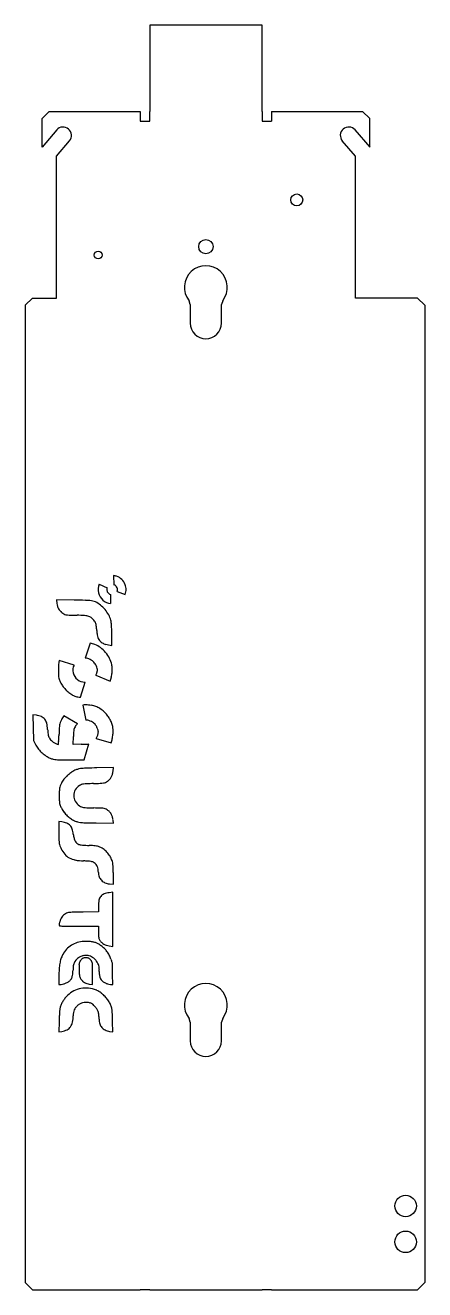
# Model space of a CAD drawing. Header units: millimetres. Extents: x 187 to 354, y -37 to 492.
import ezdxf

# ---------------------------------------------------------------- set-up
doc = ezdxf.new("R2010")
doc.units = ezdxf.units.MM
doc.layers.add('CANTONEIRA_BASCU', color=7, linetype='Continuous')
doc.layers.add('Default', color=7, linetype='Continuous')

# ---------------------------------------------------------------- blocks, each defined once
blk = doc.blocks.new('SE')
at = {"layer": 'CANTONEIRA_BASCU', "color": 7, "linetype": 'Continuous'}
for p, q in [((238.96, 491.57), (238.96, 455.57)), ((285.96, 491.57), (238.96, 491.57)), ((285.96, 455.57), (285.96, 491.57)), ((196.93, 455.55), (193.93, 452.55)), ((196.93, 455.55), (234.93, 455.55)), ((234.93, 455.55), (234.93, 451.55)), ((238.96, 451.55), (238.96, 455.57)), ((285.96, 455.57), (285.96, 451.55)), ((289.98, 455.55), (327.98, 455.55)), ((289.98, 455.55), (289.98, 451.55)), ((330.98, 452.55), (327.98, 455.55)), ((193.93, 440.66), (193.93, 452.55)), ((234.93, 451.55), (238.96, 451.55)), ((285.96, 451.55), (289.98, 451.55)), ((330.98, 440.66), (330.98, 452.55)), ((200.08, 447.83), (193.93, 440.66)), ((324.83, 447.83), (330.98, 440.66)), ((199.93, 436.91), (205.39, 443.27)), ((324.98, 436.91), (319.52, 443.27)), ((199.93, 377.55), (199.93, 436.91)), ((324.98, 377.55), (324.98, 436.91)), ((189.93, 377.55), (186.93, 374.55)), ((189.93, 377.55), (199.93, 377.55)), ((255.96, 374.89), (255.41, 376.44)), ((269.5, 376.44), (268.96, 374.89)), ((333.98, 377.55), (324.98, 377.55)), ((338, 377.55), (333.98, 377.55)), ((351, 377.55), (338, 377.55)), ((354, 374.55), (351, 377.55)), ((186.93, 374.55), (186.93, -33.95)), ((255.96, 374.89), (255.96, 367.05)), ((268.96, 367.05), (268.96, 374.89)), ((354, 374.55), (354, -33.95)), ((223.84, 261.54), (224.01, 257.74)), ((217.85, 257.95), (221.2, 256.45)), ((225.32, 254.92), (228.68, 253.7)), ((199.97, 251.37), (200.18, 249.93)), ((207.43, 251.28), (199.97, 251.37)), ((222.61, 253.6), (222.56, 249.9)), ((214.1, 233.24), (211.99, 227)), ((221.72, 232.6), (223.14, 232.39)), ((223.14, 232.39), (223.12, 236.99)), ((207.35, 224.16), (201.16, 226)), ((210.02, 210.71), (211.92, 217)), ((216.5, 219.91), (222.46, 217.43)), ((210.98, 207.44), (212.21, 201.18)), ((190.15, 203.36), (190.35, 192.63)), ((191.58, 203.17), (190.15, 203.36)), ((208.78, 199.63), (203.13, 202.97)), ((190.35, 192.63), (191.38, 190.73)), ((206.92, 190.91), (207.06, 194.22)), ((210.36, 191.02), (206.92, 190.91)), ((211.59, 184.55), (213.47, 191.24)), ((216.6, 193.49), (222.85, 191.63)), ((223.88, 181.29), (216.87, 181.16)), ((223.67, 179.83), (223.88, 181.29)), ((201, 158.79), (201, 154)), ((202.26, 158.59), (201, 158.79)), ((223.86, 158.09), (223.65, 159.38)), ((216.56, 158.18), (223.86, 158.09)), ((222.14, 132.68), (223.8, 132.54)), ((223.8, 132.54), (223.77, 136.4)), ((223.5, 129.16), (222.02, 128.99)), ((223.5, 106.54), (223.5, 129.16)), ((217.5, 123.44), (217.5, 121.02)), ((217.5, 121.02), (211.13, 120.92)), ((209.23, 114.98), (217.5, 114.98)), ((217.5, 114.98), (217.5, 112.47)), ((222.08, 106.74), (223.5, 106.54)), ((215.1, 90.6), (215.1, 95.27)), ((201.01, 94.05), (201, 90.68)), ((201, 90.68), (201.99, 90.68)), ((213.72, 90.76), (215.1, 90.6)), ((222.52, 90.68), (223.5, 90.68)), ((223.5, 90.68), (223.48, 94.8)), ((201.09, 74.97), (200.96, 70.82)), ((223.5, 70.83), (223.47, 74.98)), ((255.96, 74.89), (255.41, 76.44)), ((255.96, 74.89), (255.96, 67.05)), ((269.5, 76.44), (268.96, 74.89)), ((268.96, 67.05), (268.96, 74.89)), ((200.96, 70.82), (202.26, 71.03)), ((222.23, 71.03), (223.5, 70.83)), ((186.93, -33.95), (189.93, -36.95)), ((189.93, -36.95), (234.93, -36.95)), ((238.96, -36.95), (234.93, -36.95)), ((238.96, -36.95), (285.96, -36.95)), ((289.98, -36.95), (285.96, -36.95)), ((289.98, -36.95), (333.98, -36.95)), ((333.98, -36.95), (338, -36.95)), ((338, -36.95), (351, -36.95)), ((351, -36.95), (354, -33.95))]:
    blk.add_line(p, q, dxfattribs=at)
for centre, radius in [((300.48, 418.55), 2.5), ((262.46, 399.05), 3), ((217.43, 395.55), 1.62), ((346, -1.95), 4.5), ((346, -16.95), 4.5)]:
    blk.add_circle(centre, radius, dxfattribs=at)
for centre, radius, start, end in [((202.73, 445.55), 3.5, 319.3816, 139.3816), ((322.18, 445.55), 3.5, 40.6184, 220.6184), ((262.46, 382.05), 9, 321.4826, 218.5174), ((262.46, 367.05), 6.5, 180, 0), ((223.23, 255.71), 5.86, 71.2322, 84.0097), ((223.24, 255.75), 5.82, 45.5781, 71.2322), ((223.3, 255.82), 5.73, 19.6206, 45.5781), ((223.49, 255.73), 6.06, 158.5081, 192.882), ((223.4, 255.71), 5.96, 192.882, 227.601), ((223.36, 255.68), 2.29, 160.4721, 194.0952), ((223.05, 255.6), 1.97, 194.0952, 231.8114), ((223.85, 256.62), 3.26, 231.8114, 247.6892), ((222.63, 254.97), 3.1, 46.0506, 63.6108), ((222.67, 255.01), 3.03, 28.3039, 46.0507), ((222.72, 256.18), 2.9, 334.0577, 342.8785), ((223.91, 255.68), 1.63, 0, 28.304), ((224.35, 255.68), 1.19, 342.8785, 360), ((219.52, 256.93), 9.71, 340.5661, 347.3736), ((220.55, 254.83), 8.65, 12.2396, 19.6206), ((224.71, 255.77), 4.4, 347.3736, 359.6851), ((224.85, 255.77), 4.25, 359.6851, 12.2396), ((210.64, 251.5), 10.58, 188.5284, 195.3909), ((205.31, 250.03), 5.05, 195.3908, 207.3289), ((199.78, -353.77), 605.09, 88.84773, 89.27585), ((211.31, 219.56), 31.65, 85.1829, 88.8477), ((213.23, 242.34), 8.79, 76.8636, 85.183), ((213.96, 245.44), 5.6, 65.2039, 76.8636), ((212.23, 241.7), 9.72, 50.8842, 65.2039), ((209.18, 237.95), 14.56, 40.3023, 50.8842), ((223.08, 255.37), 5.49, 227.601, 264.5114), ((204.75, 249.74), 4.42, 207.3288, 220.2331), ((206.32, 251.07), 6.47, 220.233, 229.9212), ((205.49, 250.08), 5.18, 229.9212, 241.929), ((204.48, 248.2), 3.04, 241.929, 259.8092), ((205.66, 254.75), 9.7, 259.8092, 267.9518), ((213.45, 472.7), 227.79, 267.9518, 268.7764), ((207.36, 187.39), 57.58, 85.6247, 88.7765), ((211.17, 237.12), 7.71, 71.7461, 85.6247), ((212.42, 240.91), 3.72, 49.6705, 71.7461), ((211.18, 239.45), 5.63, 33.4953, 49.6705), ((209.23, 238), 14.49, 29.698, 40.3023), ((213.61, 240.49), 9.45, 15.0897, 29.698), ((211.35, 239.56), 5.43, 24.616, 33.4953), ((212.48, 240.08), 4.19, 13.8251, 24.616), ((209.5, 239.34), 7.25, 6.1255, 13.8252), ((179.09, 236.08), 37.84, 3.8608, 6.1255), ((255.37, 241.23), 38.62, 183.8608, 186.6787), ((217.88, 241.64), 5.03, 5.6326, 15.0897), ((178.27, 237.74), 44.83, 3.7407, 5.6325), ((170.63, 237.24), 52.48, 1.8068, 3.7407), ((152.89, 236.68), 70.24, 0.2526, 1.8069), ((212.64, 223.72), 9.63, 69.392, 81.2789), ((212.7, 223.88), 9.46, 52.9137, 69.3919), ((222.43, 237.37), 5.45, 186.6787, 198.6331), ((220.07, 236.58), 2.96, 198.6331, 216.292), ((221.92, 237.94), 5.25, 216.2919, 227.7786), ((223.33, 239.49), 7.36, 227.7784, 235.0409), ((221.39, 236.72), 3.97, 235.0409, 246.5627), ((221.68, 237.39), 4.7, 246.5628, 256.9674), ((223.63, 245.81), 13.34, 256.9674, 261.7456), ((210.38, 220.81), 13.31, 40.1556, 52.9137), ((210.26, 220.71), 13.46, 27.4659, 40.1556), ((282.53, 221.93), 81.74, 178.5548, 180), ((209.08, 223.78), 8.27, 170.7806, 178.5547), ((205.5, 224.37), 4.64, 159.3793, 170.7807), ((211.65, 221.96), 4.83, 152.9176, 192.8111), ((211.99, 222.9), 4.1, 75.2554, 90.0109), ((211.7, 221.81), 5.23, 62.9612, 75.2554), ((210.4, 219.25), 8.1, 55.5282, 62.9612), ((212.61, 222.47), 4.19, 43.3571, 55.5281), ((212.64, 222.5), 4.14, 31.1028, 43.357), ((209.54, 220.63), 7.77, 23.4484, 31.1028), ((210.64, 221.11), 6.57, 14.1904, 23.4484), ((214.09, 221.98), 3, 357.5797, 14.1904), ((213.31, 222.29), 10.03, 11.6423, 27.4658), ((215.24, 222.69), 8.05, 0.7083, 11.6424), ((206.23, 222.58), 17.06, 354.4733, 0.7083), ((293.94, 221.93), 93.15, 180, 181.3448), ((207.19, 219.9), 6.38, 181.3448, 190.8768), ((204.76, 219.43), 3.9, 190.8768, 204.3222), ((218.57, 225.67), 19.05, 204.3222, 208.4665), ((211.74, 221.98), 4.92, 192.8111, 232.2414), ((211.92, 222.21), 5.21, 232.2414, 270), ((208.71, 223.68), 8.66, 334.1687, 341.7908), ((213.83, 221.99), 3.26, 341.7908, 357.5796), ((212.15, 221.29), 11.01, 339.5132, 348.3131), ((205.57, 222.65), 17.72, 348.3131, 354.4734), ((211.89, 222.05), 11.45, 208.4666, 217.7533), ((213.8, 223.53), 13.87, 217.7533, 225.7973), ((213.68, 223.4), 13.7, 225.7973, 233.8892), ((211.91, 220.98), 10.7, 233.8891, 243.6295), ((210.53, 218.21), 7.6, 243.6295, 251.0433), ((209.63, 215.58), 4.83, 251.0433, 261.4594), ((210.27, 219.84), 9.13, 261.4594, 268.4093), ((212.25, 184.44), 23.04, 90, 93.161), ((212.25, 190.14), 17.33, 82.2913, 89.9999), ((213.43, 198.81), 8.59, 69.255, 82.2913), ((213.56, 199.17), 8.2, 55.8598, 69.2549), ((190.46, 195.05), 8.19, 66.9663, 82.1953), ((192.28, 199.31), 3.56, 38.6002, 66.9662), ((191.63, 198.79), 4.39, 13.7308, 38.6002), ((212.83, 195.85), 12.07, 153.3122, 159.274), ((210.73, 196.91), 9.72, 141.4421, 153.3123), ((212.21, 197.94), 3.23, 75.1035, 90), ((210.68, 192.21), 9.16, 68.2586, 75.1034), ((209.92, 193.79), 14.7, 47.2058, 55.8597), ((210.75, 194.7), 13.47, 39.2128, 47.2057), ((212.01, 195.72), 11.84, 30.4119, 39.2128), ((212.56, 196.05), 11.2, 21.3548, 30.4119), ((181.43, 196.3), 14.89, 3.7068, 13.7309), ((234.57, 199.75), 38.36, 183.7068, 185.944), ((203.69, 196.53), 7.32, 185.944, 193.5785), ((349.62, 191.45), 148.61, 177.5252, 178.5343), ((211.97, 197.4), 10.84, 170.6827, 177.5252), ((206.27, 198.33), 5.06, 159.2739, 170.6826), ((281.69, 191.15), 74.69, 176.1697, 177.6406), ((214.95, 195.61), 7.81, 168.4372, 176.1696), ((210.84, 196.46), 3.61, 155.7315, 168.4372), ((212.59, 195.67), 5.53, 146.5047, 155.7314), ((211.67, 196.28), 4.42, 130.789, 146.5046), ((210.64, 192.09), 9.29, 61.4124, 68.2586), ((213.2, 196.8), 3.93, 48.3958, 61.4124), ((213.84, 197.52), 2.97, 31.4979, 48.3958), ((207.88, 193.87), 9.95, 24.6404, 31.4978), ((207.9, 193.88), 9.94, 17.8031, 24.6404), ((210.09, 197.23), 7.52, 344.135, 348.253), ((214.74, 196.08), 2.75, 0.0001, 17.8031), ((215.66, 196.08), 1.83, 348.2529, 360), ((213.3, 196.34), 10.41, 11.7848, 21.3548), ((215.36, 196.76), 8.31, 1.1343, 11.7848), ((207.74, 196.61), 15.93, 354.589, 1.1343), ((201.63, 196.29), 11.66, 208.4672, 218.5861), ((200.63, 195.79), 4.17, 193.5786, 204.3637), ((201.57, 196.22), 5.2, 204.3638, 213.4953), ((200.65, 195.6), 4.09, 213.4953, 227.852), ((204.49, 199.85), 9.82, 227.852, 235.3123), ((204.43, 199.77), 9.72, 235.3123, 242.4546), ((200.66, 192.54), 1.56, 242.4547, 270), ((200.66, 191.1), 0.12, 270, 353.6958), ((139.31, 197.87), 61.85, 353.6959, 354.7448), ((168.45, 195.19), 32.58, 354.7449, 357.1663), ((131.16, 197.04), 69.92, 357.1663, 358.5343), ((207.5, 281.31), 90.33, 271.8182, 273.1284), ((212.03, 198.34), 7.25, 273.1284, 281.4361), ((213.16, 195.78), 4.13, 326.3232, 335.5813), ((210.24, 197.1), 7.34, 335.5813, 340.0958), ((209.13, 197.5), 8.52, 340.0959, 344.135), ((212.25, 195.59), 11.31, 339.5471, 348.145), ((207.05, 196.68), 16.62, 348.145, 354.589), ((203.8, 198.02), 14.44, 218.5862, 227.2072), ((203.37, 197.56), 13.8, 227.2072, 236.0035), ((200.68, 193.58), 9, 236.0036, 248.1225), ((200.48, 193.07), 8.46, 248.1226, 257.1047), ((200.55, 193.38), 8.77, 257.1048, 265.8427), ((202.19, 215.9), 31.35, 265.8428, 269.6132), ((206.85, 906.8), 722.27, 269.61318, 270.00004), ((211.27, 172.28), 8.67, 111.3471, 124.204), ((206.85, 929.98), 745.45, 270.00002, 270.36407), ((211.27, 172.28), 8.66, 102.7851, 111.3471), ((211.64, 170.67), 10.31, 95.2741, 102.7852), ((213.56, 149.82), 31.25, 91.5756, 95.274), ((225.36, -279.32), 460.55, 91.0571, 91.5755), ((212.74, 181.44), 11.04, 343.9434, 351.6136), ((214.23, 168.55), 13.67, 153.1489, 158.2977), ((210.76, 170.3), 9.78, 141.3274, 153.1489), ((214.93, 166.97), 15.12, 132.7966, 141.3274), ((214.75, 167.17), 14.84, 124.204, 132.7966), ((213.34, 160.57), 13.96, 92.6738, 98.2659), ((221.46, -13.31), 188.02, 91.8386, 92.6737), ((208.35, 395.18), 220.67, 271.8385, 272.5907), ((217.81, 185.93), 11.21, 272.5907, 279.1637), ((219.01, 178.49), 3.67, 279.1638, 292.9985), ((218.38, 179.98), 5.29, 292.9986, 303.5192), ((218.42, 179.93), 5.23, 303.5192, 316.4691), ((218.95, 179.42), 4.49, 316.4691, 330.9893), ((218.09, 179.9), 5.48, 330.9892, 343.9435), ((286.34, 169.52), 85.19, 178.5887, 180), ((294.2, 169.52), 93.05, 180, 181.3437), ((208.84, 171.43), 7.66, 170.3371, 178.5887), ((205.6, 171.98), 4.37, 158.2977, 170.3371), ((211.69, 169.62), 4.51, 148.7824, 180.0731), ((211.89, 169.62), 4.7, 180.073, 210.5781), ((212.55, 169.1), 5.51, 121.8733, 148.7825), ((211.8, 170.32), 4.08, 109.4187, 121.8733), ((212.01, 169.71), 4.72, 98.2659, 109.4188), ((207.6, 167.49), 6.42, 181.3437, 190.8126), ((205.11, 167.01), 3.89, 190.8126, 204.2437), ((218.42, 173.01), 18.48, 204.2437, 208.4705), ((213.15, 170.15), 12.49, 208.4705, 217.264), ((213.12, 170.35), 6.13, 210.578, 235.5801), ((211.82, 168.45), 3.82, 235.5801, 248.7532), ((211.86, 168.57), 3.96, 248.7532, 261.5853), ((213.19, 177.52), 13, 261.5852, 267.5019), ((222.73, 396.35), 232.04, 267.5019, 268.227), ((206.66, -122.95), 287.51, 87.6014, 88.2271), ((218.28, 154.56), 9.76, 80.3692, 87.6014), ((219.44, 161.37), 2.85, 63.5303, 80.3692), ((218.43, 159.34), 5.11, 52.649, 63.5304), ((200.74, 149.08), 9.63, 68.204, 80.915), ((212.67, 169.79), 11.89, 217.264, 226.3852), ((212.54, 169.64), 11.69, 226.3853, 235.5875), ((212.45, 169.51), 11.53, 235.5876, 244.8836), ((211.31, 167.09), 8.86, 244.8837, 253.452), ((210.62, 164.75), 6.42, 253.452, 264.3678), ((218.14, 158.96), 5.59, 41.3487, 52.6491), ((219.07, 159.78), 4.35, 27.7113, 41.3488), ((218.12, 159.28), 5.43, 15.726, 27.7114), ((211.18, 157.33), 12.64, 9.3529, 15.726), ((444.23, 154), 243.22, 180, 180.7306), ((202.9, 154.5), 3.8, 42.7449, 68.2041), ((202.78, 154.38), 3.97, 17.9896, 42.745), ((196.1, 152.21), 10.99, 6.3987, 17.9896), ((220.82, 154.98), 13.88, 186.3987, 193.358), ((212.27, 181.57), 23.32, 264.3678, 268.905), ((225.17, 856.1), 697.97, 268.90505, 269.29328), ((211.56, 151.04), 10.54, 180.7306, 187.8618), ((205.47, 150.19), 4.39, 187.8618, 201.0105), ((214.44, 153.64), 14, 201.0105, 206.5515), ((212.16, 152.93), 4.98, 193.358, 208.3148), ((210.57, 152.07), 3.17, 208.3148, 227.7496), ((210.33, 151.81), 2.82, 227.7496, 248.97), ((210.14, 151.31), 2.28, 248.97, 262.2923), ((214.34, 182.34), 33.6, 262.2924, 264.1616), ((214.52, 184.06), 35.33, 264.1615, 266.2759), ((215.13, 193.52), 44.81, 266.2759, 268.0451), ((211.19, 78.15), 70.62, 86.4615, 88.0451), ((214.93, 138.63), 10.03, 79.7769, 86.4614), ((215.75, 143.17), 5.42, 69.9098, 79.7769), ((214.69, 140.27), 8.51, 62.8685, 69.9098), ((212.32, 152.58), 11.63, 206.5516, 220.3325), ((208.42, 149.27), 6.52, 220.3326, 241.5909), ((209.3, 150.89), 8.36, 241.5909, 259.841), ((214.32, 139.54), 9.32, 50.06, 62.8685), ((213.91, 139.05), 9.96, 37.874, 50.0601), ((214.17, 139.25), 9.64, 25.4811, 37.874), ((215.68, 139.97), 7.96, 11.1848, 25.481), ((212.38, 168.09), 25.83, 259.8411, 267.7132), ((208.02, 58.99), 83.36, 86.376, 87.7133), ((212.59, 131.07), 11.13, 80.4745, 86.376), ((213.69, 137.61), 4.5, 70.3395, 80.4745), ((214.34, 139.44), 2.55, 54.8481, 70.3395), ((213.92, 138.84), 3.29, 37.2683, 54.8481), ((213.2, 138.3), 4.19, 22.6043, 37.2683), ((212.3, 137.92), 5.17, 9.5207, 22.6043), ((209.6, 137.47), 7.9, 0, 9.5207), ((222.59, 137.47), 5.09, 179.9999, 200.8022), ((217.47, 140.33), 6.14, 4.4419, 11.1848), ((166.32, 136.35), 57.44, 3.1388, 4.4419), ((160.5, 136.04), 63.26, 1.7563, 3.1387), ((152.84, 135.8), 70.94, 0.4876, 1.7563), ((221.93, 137.22), 4.38, 200.8021, 224.071), ((222.09, 137.37), 4.6, 224.071, 246.6812), ((222.64, 138.64), 5.98, 246.6812, 265.2594), ((221.4, 125.1), 3.73, 140.8485, 168.4708), ((221.08, 125.36), 3.32, 111.1428, 140.8485), ((223.05, 120.27), 8.78, 96.7544, 111.1428), ((229.55, 123.44), 12.05, 168.4709, 180), ((182.95, 120.19), 18.77, 347.4885, 348.7011), ((187.82, 119.22), 13.81, 348.7011, 350.2279), ((205.76, 116.13), 4.39, 156.9234, 170.2279), ((206.74, 115.71), 5.46, 145.6197, 156.9235), ((206.69, 115.74), 5.4, 134.2577, 145.6197), ((205.82, 116.63), 4.16, 120.4333, 134.2576), ((205.34, 117.46), 3.2, 104.4162, 120.4333), ((206.27, 113.82), 6.96, 95.4467, 104.4162), ((207.97, 96.01), 24.85, 91.3898, 95.4466), ((217.35, -290.57), 411.54, 90.8659, 91.3898), ((201.35, 115.43), 0.242, 163.207, 256.3424), ((196.28, 116.96), 5.05, 343.2071, 346.2623), ((184.47, 119.85), 17.22, 346.2622, 347.4886), ((202.57, 120.43), 5.39, 256.3425, 266.297), ((204.28, 146.93), 31.94, 266.2969, 269.7307), ((209.23, 1200.05), 1085.07, 269.7307, 269.99999), ((252.46, 112.47), 34.96, 180, 182.2567), ((223.21, 111.32), 5.68, 182.2566, 190.9053), ((211.11, 99.16), 9.3, 121.845, 138.1873), ((211.25, 98.94), 9.56, 105.756, 121.845), ((212.18, 95.64), 12.99, 92.9692, 105.756), ((212.52, 89.04), 19.6, 87.569, 92.9692), ((212.78, 95.18), 13.45, 80.4075, 87.569), ((213.18, 97.56), 11.03, 73.5485, 80.4075), ((215.08, 104.01), 4.31, 56.9522, 73.5485), ((208.01, 92.61), 17.73, 52.9493, 57.8737), ((220.62, 110.82), 3.04, 190.9052, 203.6582), ((221.53, 111.22), 4.04, 203.6581, 213.9761), ((222.34, 111.77), 5.02, 213.9761, 226.6699), ((209.43, 94.49), 15.38, 46.5184, 52.9492), ((222.02, 111.43), 4.55, 226.6699, 240.3298), ((222.33, 111.97), 5.17, 240.3298, 253.0471), ((223.24, 114.96), 8.3, 253.0471, 261.9676), ((215.04, 97.04), 13.88, 161.9125, 170.1298), ((212.04, 98.02), 10.73, 151.9426, 161.9125), ((212.9, 97.56), 11.7, 138.1873, 151.9426), ((212.53, 97.12), 5.76, 125.1301, 146.5046), ((212.33, 97.41), 5.4, 102.7017, 125.1301), ((213.72, 97.83), 4.65, 139.9212, 149.8302), ((214.39, 97.26), 5.54, 132.7537, 139.9213), ((211.7, 100.17), 1.57, 114.4327, 132.7537), ((211.72, 100.12), 1.63, 96.5691, 114.4327), ((212.28, 97.6), 5.2, 79.8004, 102.7017), ((212.25, 95.51), 6.27, 89.9999, 96.5691), ((212.25, 95.5), 6.28, 83.4967, 90.0001), ((212.78, 100.09), 1.66, 66.0021, 83.4967), ((212.3, 97.72), 5.09, 56.5047, 79.8003), ((212.82, 100.19), 1.55, 47.6955, 66.0021), ((210.49, 97.62), 5.02, 40.0787, 47.6955), ((211.71, 98.65), 3.42, 26.1784, 40.0787), ((211.66, 96.74), 6.25, 45.9704, 56.5047), ((211.13, 96.2), 7.01, 36.3003, 45.9704), ((212.35, 97.57), 11.13, 38.3247, 46.5184), ((215.27, 99.88), 7.4, 31.7769, 38.3247), ((210.21, 96.74), 13.36, 27.5698, 31.7769), ((210.3, 96.79), 13.26, 23.3533, 27.5698), ((216.12, 99.3), 6.92, 16.4914, 23.3534), ((927.66, 309.96), 735.15, 196.49133, 196.54725), ((715.49, 246.91), 513.81, 196.5472, 196.6203), ((254.79, 94.02), 53.78, 176.7442, 179.9615), ((221.54, 95.91), 20.48, 170.1298, 176.7442), ((197.58, 96.14), 9.28, 349.2766, 355.2192), ((180.15, 97.6), 26.77, 355.2191, 357.9148), ((240.2, 95.41), 33.32, 175.5187, 177.9148), ((213.27, 97.52), 6.31, 167.2996, 175.5187), ((210.68, 98.11), 3.65, 155.7765, 167.2995), ((211.79, 97.61), 4.87, 146.5047, 155.7765), ((214, 98.79), 4.6, 170.1208, 180.7013), ((303.84, 99.89), 94.44, 180.7012, 181.8767), ((267.03, 98.68), 57.61, 181.8766, 183.5267), ((211.23, 99.27), 1.78, 149.8302, 170.1207), ((217.78, 95.65), 8.27, 183.5268, 190.4426), ((212.65, 99.11), 2.38, 7.9114, 26.1784), ((205.97, 98.18), 9.12, 0.6086, 7.9113), ((-68.72, 95.27), 283.82, 0, 0.6085), ((212.03, 96.86), 5.89, 26.0233, 36.3003), ((212.24, 96.96), 5.67, 6.1945, 26.0233), ((208.05, 96.76), 9.86, 0.8214, 4.7071), ((234.33, 95.68), 16.44, 178.4827, 182.0091), ((198.48, 96.63), 19.42, 358.4827, 0.8215), ((788.22, 268.63), 589.71, 196.62036, 196.67376), ((239.6, 104.31), 17.02, 196.6738, 197.3643), ((222.55, 98.97), 0.85, 1.8179, 17.3643), ((-7.44, 91.68), 230.96, 1.5209, 1.8179), ((111.36, 94.83), 112.12, 0.806, 1.521), ((30.96, 93.7), 192.52, 0.329, 0.806), ((201.99, 94.32), 3.64, 270, 288.2834), ((200.86, 97.73), 7.23, 288.2835, 299.2143), ((200.92, 97.63), 7.12, 299.2142, 310.2041), ((203.44, 94.65), 3.21, 310.2041, 330.1332), ((203.27, 94.74), 3.41, 330.1332, 341.5686), ((201.03, 95.49), 5.77, 341.5687, 349.2766), ((213.16, 94.8), 3.56, 190.4426, 201.9343), ((212.2, 94.41), 2.53, 201.9344, 216.7781), ((215.97, 97.23), 7.24, 216.7782, 225.9747), ((214.12, 95.31), 4.58, 225.9747, 238.9386), ((213.96, 95.05), 4.27, 238.9386, 252.4333), ((214.34, 96.23), 5.51, 252.4334, 263.5691), ((224.84, 95.34), 6.94, 182.0091, 188.7291), ((222.73, 95.02), 4.8, 188.7291, 196.945), ((221.38, 94.61), 3.39, 196.9451, 207.6093), ((220.96, 94.39), 2.93, 207.6093, 228.8851), ((223.43, 97.21), 6.67, 228.8851, 240.3764), ((223.53, 97.39), 6.87, 240.3764, 251.7478), ((222.52, 94.33), 3.65, 251.7478, 270), ((262.46, 82.05), 9, 321.4826, 218.5174), ((212.37, 77.79), 11.31, 137.3763, 145.2333), ((213.33, 76.91), 12.61, 122.4003, 137.3762), ((212.04, 78.94), 10.21, 104.8537, 122.4002), ((212.07, 78.83), 10.32, 87.4104, 104.8537), ((211.95, 76.04), 13.11, 72.8357, 87.4104), ((212.33, 77.28), 11.82, 67.3197, 72.8357), ((214.33, 82.07), 6.62, 58.8118, 67.3198), ((213.8, 81.18), 7.66, 51.0114, 58.8118), ((206.01, 71.57), 20.03, 47.2057, 51.0114), ((209.48, 75.32), 14.92, 39.8963, 47.2057), ((211.82, 77.27), 11.88, 31.2231, 39.8963), ((319.31, 71.7), 118.26, 176.1905, 176.8386), ((209.49, 79.02), 8.2, 171.636, 176.1904), ((208.61, 79.15), 7.31, 160.9789, 171.636), ((211.79, 78.05), 10.67, 152.9551, 160.979), ((212.59, 77.64), 11.58, 145.2333, 152.9552), ((211.23, 78.33), 4.17, 156.0787, 171.5242), ((211.11, 78.38), 4.04, 140.345, 156.0786), ((214.51, 75.56), 8.46, 131.2835, 140.345), ((212.38, 78), 5.22, 118.5437, 131.2835), ((212.01, 78.66), 4.46, 104.2123, 118.5437), ((212.15, 78.13), 5.01, 90.7877, 104.2123), ((212.19, 74.98), 8.16, 81.4715, 90.7877), ((212.75, 78.68), 4.42, 72.2578, 81.4715), ((213.18, 80.03), 3.01, 59.95, 72.2579), ((212.79, 79.35), 3.79, 49.2234, 59.9501), ((208.59, 74.48), 10.22, 44.108, 49.2234), ((210.61, 76.44), 7.4, 33.0607, 44.108), ((212.38, 77.59), 5.3, 18.8577, 33.0607), ((211.14, 77.17), 6.6, 6.3838, 18.8576), ((212.96, 77.96), 10.54, 22.0004, 31.2231), ((214.82, 78.72), 8.53, 11.1951, 22.0005), ((217.34, 79.21), 5.97, 4.1842, 11.1951), ((159.01, 74.95), 64.45, 2.9602, 4.1842), ((353.72, 70.18), 152.71, 177.5756, 178.2026), ((324.18, 71.43), 123.15, 176.8387, 177.5755), ((201.91, 75.87), 4.92, 324.007, 348.4183), ((193.56, 77.58), 13.44, 348.4183, 359.9449), ((216.39, 77.56), 9.39, 171.5242, 179.9449), ((201.44, 76.08), 16.36, 0.0524, 6.3838), ((224.56, 76.1), 6.76, 180.0523, 196.7141), ((221.97, 75.33), 4.05, 196.7141, 221.1435), ((153.5, 74.66), 69.97, 1.6353, 2.9602), ((141.97, 74.33), 81.5, 0.4537, 1.6353), ((201, 78.6), 7.67, 279.4364, 296.5059), ((202.61, 75.36), 4.05, 296.506, 324.007), ((222.06, 75.4), 4.17, 221.1435, 245.1621), ((223.4, 78.31), 7.37, 245.1621, 260.8444), ((262.46, 67.05), 6.5, 180, 0)]:
    blk.add_arc(centre, radius, start, end, dxfattribs=at)

msp = doc.modelspace()

# ---------------------------------------------------------------- block references
at = {"layer": 'Default'}
msp.add_blockref('SE', (0, 0), dxfattribs=at)

doc.saveas('drawing.dxf')
